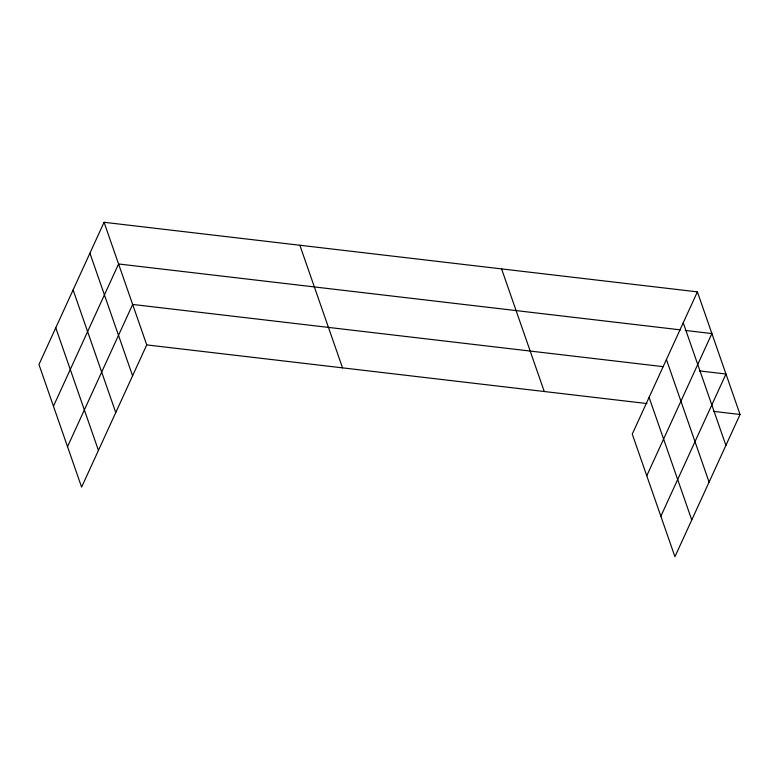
<?xml version="1.0" encoding="UTF-8"?>
<svg xmlns="http://www.w3.org/2000/svg" width="779" height="779" viewBox="0 0 779 779"><rect width="100%" height="100%" fill="white"/><g stroke="black" fill="none" stroke-linecap="round" stroke-linejoin="round"><path stroke-width="1.17" d="M104.065 222.288L38.95 364.523L81.61 487.138L146.734 344.902L104.065 222.288L697.39 291.862L740.05 414.477L674.935 556.712L632.266 434.098L697.39 291.862M53.459 406.21L118.574 263.974L680.466 329.868M67.53 446.669L132.654 304.443L663.124 366.646M646.774 475.784L711.889 333.558L685.306 330.432M660.855 516.253L725.97 374.017L699.386 370.901M146.734 344.902L646.989 403.561M713.457 411.361L740.05 414.477M683.241 322.769L725.901 445.384M666.415 359.508L709.085 482.123M649.092 397.358L691.752 519.973M501.588 268.901L544.258 391.516M299.866 245.249L342.526 367.863M89.916 253.194L132.586 375.799M73.099 289.934L115.759 412.539M55.767 327.784L98.436 450.398"/></g></svg>
